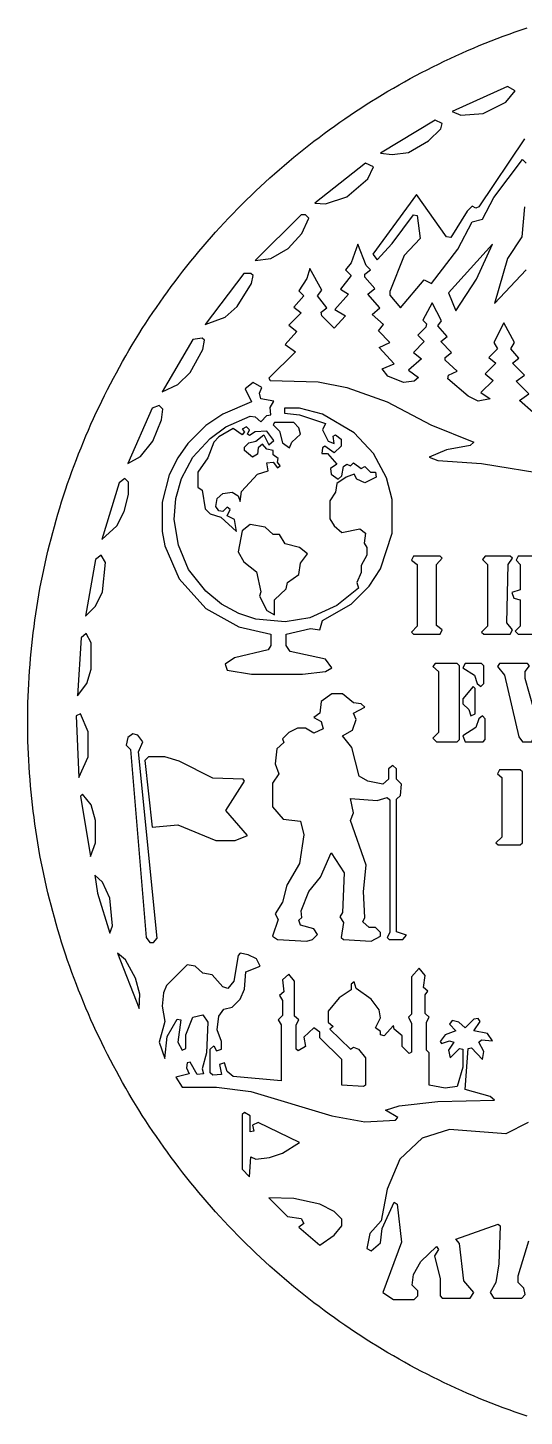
# Model space of a CAD drawing. Header units: millimetres. Extents: x 0 to 305, y 0 to 305.
# Drawn here: x 0 to 103.4, y 7.9 to 296.9 of the extents above; entities that cross this region are included whole.
import ezdxf

# ---------------------------------------------------------------- set-up
doc = ezdxf.new("R2010")
doc.units = ezdxf.units.MM

msp = doc.modelspace()

# ---------------------------------------------------------------- linework, layer by layer
at = {"layer": 'CUT_INNER'}
for points in [[(101.5751, 283.8282), (99.9332, 284.7238), (88.4398, 279.4995), (90.231, 278.7532), (94.8582, 279.0517), (99.6347, 281.44)], [(86.35, 276.962), (84.8574, 277.7083), (73.5132, 270.8421), (75.9015, 270.5436), (79.3346, 270.9914), (83.514, 273.3796), (86.0515, 275.9171)], [(72.0206, 268.0061), (70.3786, 268.7524), (59.7808, 260.3935), (62.0198, 260.2443), (66.4977, 261.7369), (70.8264, 265.4686)], [(58.5867, 257.259), (57.8404, 258.0053), (56.9448, 258.0053), (47.3918, 248.4523), (50.6756, 248.9001), (54.258, 250.9898), (57.094, 254.1244)], [(96.7986, 251.8854), (87.6934, 241.7354), (89.1861, 238.0037), (93.5148, 244.5714)], [(46.4962, 245.7655), (45.0035, 245.7655), (36.9432, 235.1677), (41.1226, 236.6603), (43.6601, 238.8993), (46.6454, 243.6758), (46.944, 245.3177)], [(36.3461, 232.3316), (34.4057, 232.0331), (27.9873, 221.1367), (31.2711, 222.6294), (33.8086, 225.1669), (36.4954, 229.9434), (36.7939, 231.8838)], [(46.944, 223.0772), (45.3021, 221.7338), (46.6454, 219.047), (40.6748, 216.5095), (37.0925, 214.1213), (33.3608, 210.3896), (31.2711, 207.4043), (29.4799, 203.8219), (27.9873, 198.1499), (27.9873, 192.03), (28.5843, 189.0447), (31.5696, 182.1785), (37.0925, 176.0586), (43.9587, 172.1777), (50.6756, 170.685), (50.6756, 168.2968), (50.0786, 167.4012), (43.0631, 165.7593), (41.1226, 164.4159), (41.5704, 163.2217), (46.6454, 162.3262), (57.2433, 162.3262), (62.0198, 162.9232), (63.3632, 163.6695), (62.0198, 165.4607), (54.7058, 167.1026), (53.8102, 168.2968), (53.8102, 170.685), (58.8852, 171.8791), (60.8257, 171.5806), (61.4227, 173.5211), (67.3933, 176.9542), (71.125, 180.6858), (73.5132, 184.2682), (75.9015, 191.7314), (75.9015, 198.7469), (74.7073, 203.2249), (72.0206, 208.2999), (67.9904, 212.6286), (61.4227, 216.5095), (56.6462, 217.7036), (53.5117, 217.7036), (53.5117, 216.6588), (56.6462, 216.3602), (62.0198, 214.569), (61.4227, 213.2257), (62.6168, 210.8374), (63.811, 210.3896), (63.6617, 211.8823), (64.1095, 212.1808), (65.3036, 211.2852), (65.3036, 209.7926), (63.811, 208.4492), (61.8705, 209.7926), (61.4227, 209.494), (61.2735, 208.2999), (62.4676, 208.2999), (64.408, 206.0609), (63.0646, 205.1653), (63.2139, 203.9712), (64.7066, 202.9263), (65.4529, 203.6727), (65.7514, 205.6131), (66.4977, 206.0609), (67.2441, 205.7624), (67.8411, 206.3595), (69.4831, 205.1653), (70.2294, 205.6131), (71.4235, 204.419), (72.4684, 204.419), (72.6176, 203.3741), (70.2294, 202.18), (68.5875, 202.9263), (67.9904, 203.9712), (66.3485, 203.3741), (64.408, 202.0308), (64.1095, 200.2396), (62.9154, 198.4484), (62.9154, 194.7167), (63.811, 193.2241), (65.4529, 191.8807), (69.1845, 192.627), (70.3786, 191.7314), (70.0801, 189.6417), (70.6772, 188.7461), (70.6772, 187.1042), (69.4831, 185.0145), (69.4831, 183.5218), (68.5875, 181.4321), (68.886, 180.238), (64.408, 176.6556), (58.7359, 174.1181), (53.6609, 173.2225), (47.541, 173.8196), (43.9587, 175.0137), (40.3763, 176.9542), (37.0925, 179.6409), (33.5101, 184.1189), (31.4204, 189.1939), (30.5248, 194.5675), (30.8233, 198.8962), (32.0174, 203.0756), (34.4057, 207.5536), (37.9881, 211.4345), (41.2719, 213.8227), (46.3469, 216.0617), (47.3918, 215.9124), (48.5859, 214.8676), (49.78, 216.211), (50.6756, 216.3602), (50.5263, 217.8529), (51.2727, 219.1963), (48.5859, 219.6441), (48.2874, 220.8382), (48.7352, 222.0323)], [(27.3902, 218.3007), (25.8976, 217.7036), (20.8225, 206.2102), (23.5093, 207.7028), (26.0468, 210.8374), (27.838, 215.3154), (28.1365, 217.5544)], [(51.4219, 214.7183), (51.1234, 214.2705), (52.4668, 212.9271), (53.0639, 210.5389), (54.5565, 209.494), (55.0043, 210.6881), (56.7955, 212.3301), (56.497, 213.6735), (55.4521, 214.7183)], [(45.6006, 213.8227), (44.705, 213.3749), (45.1528, 212.7779), (44.705, 212.1808), (42.7645, 213.5242), (39.7792, 211.733), (38.7344, 210.6881), (37.5403, 207.4043), (35.4505, 204.419), (35.4505, 201.2844), (36.3461, 200.6874), (36.9432, 196.8065), (37.9881, 195.7616), (40.227, 195.0153), (43.5109, 192.03), (43.0631, 194.5675), (41.5704, 195.3138), (42.1675, 196.6572), (41.5704, 197.105), (40.6748, 196.2094), (39.7792, 196.3587), (39.1822, 197.2543), (39.4807, 198.8962), (40.6748, 199.941), (42.6153, 200.2396), (43.8094, 199.4932), (44.2572, 198.2991), (44.5557, 200.3888), (47.8396, 203.9712), (50.0786, 204.7175), (49.78, 206.3595), (51.1234, 206.5087), (52.019, 205.3146), (52.6161, 205.7624), (52.019, 206.5087), (52.1683, 207.255), (51.1234, 208.0014), (51.1234, 208.897), (49.78, 209.1955), (48.8844, 210.2404), (47.9888, 209.494), (47.8396, 208.1506), (46.7947, 207.5536), (45.1528, 208.897), (45.1528, 209.6433), (46.0484, 210.5389), (47.541, 210.8374), (49.183, 212.1808), (50.2278, 210.0911), (51.2727, 210.9867), (49.78, 212.9271), (47.3918, 212.7779), (46.1976, 212.0315), (45.7499, 212.3301), (46.1976, 213.2257)], [(20.2255, 203.0756), (19.0313, 202.18), (15.449, 190.3881), (18.5835, 193.2241), (20.0762, 196.2094), (20.9718, 199.7918), (20.9718, 202.3293)], [(46.3469, 193.5226), (44.705, 192.1792), (43.8094, 187.8505), (45.0035, 185.7608), (47.6903, 183.6711), (48.5859, 179.4917), (48.2874, 178.5961), (49.78, 175.6108), (51.4219, 174.7152), (51.4219, 177.8498), (53.8102, 180.0887), (54.1087, 181.4321), (56.497, 183.074), (56.7955, 185.4623), (58.2881, 187.4027), (56.6462, 188.7461), (53.6609, 189.4925), (52.4668, 191.4329), (51.1234, 191.4329), (49.4815, 192.9256)], [(15.2997, 187.1042), (14.1056, 186.2086), (12.0159, 174.4167), (14.1056, 176.5064), (15.5982, 179.4917), (16.1953, 185.6116)], [(80.3794, 186.9549), (79.9316, 186.0594), (81.1258, 185.1638), (81.1258, 172.3269), (79.9316, 171.1328), (80.3794, 170.685), (85.9023, 170.685), (86.35, 171.5806), (85.1559, 172.4762), (85.1559, 185.1638), (86.35, 186.5071), (85.9023, 186.9549)], [(95.306, 186.9549), (94.7089, 186.2086), (95.7538, 185.1638), (95.7538, 172.3269), (94.5596, 171.1328), (95.0074, 170.685), (100.5303, 170.685), (100.9781, 171.5806), (99.7839, 173.0733), (100.0825, 185.1638), (100.9781, 186.5071), (100.5303, 186.9549)], [(102.1722, 186.9549), (101.7244, 186.0594), (102.62, 185.1638), (102.62, 179.9395), (100.8288, 179.3424), (101.2766, 178.1483), (102.62, 177.8498), (102.62, 172.3269), (101.5751, 171.2821), (102.1722, 170.685), (107.3965, 170.685), (107.8443, 171.5806), (106.6501, 172.4762), (106.6501, 185.1638), (107.8443, 186.5071), (107.3965, 186.9549)], [(12.1651, 170.8343), (11.1203, 169.9387), (10.3739, 157.8482), (12.3144, 160.3857), (13.21, 163.371), (13.21, 168.8938)], [(84.8574, 164.5651), (84.4096, 163.9681), (85.6037, 162.9232), (85.6037, 150.2357), (84.4096, 149.0415), (85.1559, 148.2952), (89.4846, 148.2952), (89.9324, 148.743), (89.9324, 164.1173), (89.4846, 164.5651)], [(91.1265, 164.5651), (90.6787, 163.6695), (93.067, 162.1769), (93.6641, 160.3857), (94.4104, 159.7886), (95.0074, 160.3857), (95.0074, 164.1173), (94.5596, 164.5651)], [(98.2913, 164.5651), (97.8435, 163.9681), (99.3361, 162.1769), (102.3214, 149.3401), (103.0678, 148.2952), (105.0082, 148.2952), (106.3516, 151.8776), (103.6648, 161.4306), (103.6648, 162.9232), (104.5604, 164.1173), (104.1126, 164.5651)], [(92.7685, 159.7886), (90.6787, 157.2511), (90.6787, 156.2063), (91.8729, 155.0121), (92.3207, 153.6688), (93.2163, 154.1166), (93.2163, 159.3408)], [(63.3632, 158.296), (61.1242, 156.6541), (60.8257, 154.2658), (59.6315, 153.3702), (61.1242, 152.4746), (61.572, 150.982), (59.6315, 150.0864), (57.8404, 151.1312), (56.1984, 151.1312), (54.4072, 150.2357), (53.0639, 148.8923), (53.3624, 148.1459), (51.8697, 146.8025), (51.5712, 143.668), (52.3175, 141.5783), (50.9741, 139.6378), (50.9741, 134.712), (53.2131, 132.1745), (56.7955, 131.7267), (57.5418, 128.8907), (56.6462, 122.9201), (53.9595, 118.4421), (53.0639, 114.8597), (51.5712, 112.4715), (52.1683, 111.2774), (50.9741, 107.8443), (52.019, 107.0979), (58.1389, 106.7994), (59.333, 107.0979), (60.3779, 108.1428), (59.6315, 109.3369), (56.7955, 110.0833), (56.497, 111.1281), (57.094, 111.7252), (56.9448, 113.0686), (58.5867, 117.0987), (60.9749, 120.084), (63.2139, 125.1591), (65.9007, 120.9796), (65.6022, 112.77), (65.0051, 111.8744), (65.7514, 110.6803), (65.3036, 107.5457), (65.7514, 107.0979), (71.5728, 106.7994), (73.5132, 107.8443), (73.5132, 108.5906), (72.4684, 109.6355), (71.125, 109.6355), (69.7816, 110.8296), (70.2294, 111.7252), (69.9309, 117.0987), (70.5279, 122.6215), (67.2441, 131.876), (67.8411, 133.5179), (67.2441, 136.5032), (72.7669, 136.0554), (74.8566, 136.6525), (75.4537, 136.2047), (75.4537, 108.5906), (74.8566, 107.5457), (75.3044, 107.0979), (78.1405, 107.0979), (78.8868, 107.9935), (76.7971, 108.7399), (76.7971, 136.354), (77.6927, 137.1003), (77.8419, 139.4885), (76.7971, 140.5334), (76.7971, 142.6231), (76.0507, 143.3694), (75.1551, 142.6231), (75.1551, 140.5334), (73.961, 139.4885), (70.8264, 140.0856), (69.0353, 141.1305), (67.5426, 147.1011), (65.6022, 149.4893), (67.6919, 150.6834), (68.4382, 152.9224), (67.8411, 154.2658), (70.2294, 155.4599), (69.4831, 156.2063), (67.8411, 156.3555), (65.6022, 158.296)], [(10.971, 154.1166), (10.0754, 153.6688), (10.6725, 140.8319), (12.6129, 145.1606), (12.6129, 150.3849)], [(94.7089, 153.6688), (93.9626, 153.0717), (93.3655, 151.2805), (90.6787, 149.4893), (91.1265, 148.2952), (94.8582, 148.2952), (95.306, 148.743), (95.306, 153.0717)], [(21.8674, 149.9371), (20.8225, 149.1908), (20.524, 147.5489), (21.4196, 146.6533), (24.7034, 107.5457), (25.4498, 106.5009), (26.1961, 106.5009), (26.9424, 107.3965), (23.0615, 146.2055), (23.9571, 148.2952), (22.9122, 149.6386)], [(24.4049, 144.4143), (25.8976, 130.5326), (31.2711, 130.9804), (39.1822, 127.6966), (43.2123, 127.6966), (45.7499, 128.7414), (41.2719, 133.9657), (45.1528, 140.0856), (44.8543, 140.5334), (38.5851, 140.6827), (31.5696, 144.265), (28.5843, 145.1606), (25.1512, 145.1606)], [(98.2913, 142.4738), (97.8435, 141.5783), (98.7391, 140.8319), (98.7391, 128.4429), (97.545, 127.2488), (97.9928, 126.801), (102.62, 126.801), (103.0678, 127.2488), (103.0678, 142.0261), (102.62, 142.4738)], [(11.4188, 137.3988), (10.971, 136.951), (13.0607, 124.4127), (14.1056, 127.2488), (14.1056, 131.876), (13.21, 135.1598)], [(13.9563, 120.5318), (14.5534, 116.8002), (17.0909, 108.4413), (17.688, 109.934), (17.0909, 115.7553), (15.5982, 119.0392)], [(18.7328, 104.2619), (23.2108, 92.7685), (23.36, 95.7538), (22.4644, 99.0376), (20.3747, 102.9185)], [(28.2858, 96.0523), (27.9873, 93.2163), (28.5843, 90.0817), (27.3902, 85.753), (28.5843, 82.3199), (29.0321, 86.9471), (31.1218, 90.5295), (31.8682, 90.3802), (31.2711, 85.753), (32.1667, 84.1111), (32.913, 84.4096), (32.913, 87.2456), (34.4057, 90.9773), (36.4954, 91.4251), (37.5403, 89.9324), (37.2417, 83.514), (36.3461, 80.2302), (36.6447, 79.1853), (35.3013, 79.036), (33.8086, 81.5736), (33.2116, 81.4243), (33.0623, 80.3794), (33.6594, 79.1853), (30.8233, 78.439), (32.1667, 76.3493), (39.3314, 76.3493), (46.4962, 75.4537), (63.3632, 70.3786), (70.2294, 69.1845), (76.6478, 69.4831), (77.0956, 70.0801), (74.5581, 71.5728), (77.3941, 72.4684), (85.4545, 73.364), (97.2464, 73.6625), (96.3508, 74.4088), (91.1265, 75.9015), (91.7236, 84.4096), (92.4699, 84.5589), (94.7089, 82.1706), (95.0074, 83.8125), (93.9626, 85.753), (94.5596, 86.2008), (96.7986, 86.0515), (95.7538, 87.5442), (92.9177, 88.1412), (94.2611, 90.0817), (93.8133, 90.6787), (92.9177, 90.5295), (91.1265, 88.7383), (89.7832, 89.9324), (88.4398, 90.231), (87.8427, 89.4846), (89.1861, 88.1412), (86.9471, 87.2456), (85.9023, 85.9023), (86.2008, 85.4545), (87.8427, 86.0515), (88.7383, 85.753), (87.6934, 84.1111), (87.992, 82.4691), (89.9324, 84.4096), (90.6787, 84.2603), (90.6787, 80.5287), (89.4846, 76.4985), (86.9471, 76.2), (83.6633, 76.7971), (83.6633, 83.514), (83.0662, 84.1111), (83.0662, 89.9324), (83.6633, 90.9773), (82.7677, 91.7236), (82.7677, 95.6045), (83.3647, 96.3508), (82.4691, 97.0972), (82.7677, 99.6347), (81.5736, 101.1273), (79.9316, 99.3361), (79.9316, 91.5743), (79.3346, 90.9773), (79.9316, 89.6339), (79.9316, 83.6633), (79.4838, 83.3647), (77.9912, 84.8574), (77.9912, 87.0964), (76.3493, 88.4398), (76.2, 89.1861), (74.2595, 87.0964), (73.5132, 87.2456), (73.5132, 87.992), (72.4684, 88.7383), (73.5132, 90.828), (73.2147, 92.4699), (71.5728, 94.7089), (68.4382, 96.9479), (67.9904, 98.2913), (67.3933, 97.8435), (67.3933, 96.6494), (64.8558, 95.0074), (62.6168, 92.1714), (62.6168, 89.9324), (63.6617, 89.0368), (62.9154, 88.4398), (67.2441, 84.2603), (67.8411, 84.7081), (68.886, 84.2603), (70.3786, 82.4691), (70.3786, 76.7971), (69.9309, 76.4985), (65.4529, 76.7971), (65.4529, 82.1706), (60.8257, 86.6486), (60.8257, 87.8427), (59.6315, 88.7383), (57.5418, 86.7978), (57.8404, 84.8574), (56.3477, 83.9618), (55.8999, 84.2603), (55.8999, 89.3354), (56.497, 90.3802), (55.6014, 91.1265), (55.6014, 98.4405), (54.4072, 99.9332), (53.0639, 98.7391), (53.3624, 96.2016), (52.4668, 95.4552), (53.0639, 94.4104), (53.0639, 91.2758), (52.1683, 90.3802), (52.7653, 89.3354), (52.7653, 77.6927), (42.7645, 78.5882), (41.5704, 79.6331), (40.9734, 81.4243), (39.9285, 81.1258), (40.3763, 79.036), (38.5851, 78.8868), (37.9881, 79.3346), (37.9881, 84.2603), (38.7344, 85.0067), (39.3314, 83.9618), (40.3763, 84.2603), (40.3763, 85.9023), (39.4807, 88.2905), (39.7792, 91.1265), (40.8241, 92.6192), (42.6153, 93.067), (44.2572, 94.7089), (45.1528, 96.7986), (45.4513, 100.381), (48.4366, 101.5751), (47.6903, 103.0678), (45.8991, 103.9634), (44.2572, 104.2619), (43.8094, 103.8141), (42.9138, 98.4405), (41.7197, 96.9479), (40.6748, 97.2464), (38.4358, 99.7839), (36.4954, 100.0825), (34.8535, 101.5751), (33.2116, 101.8737), (28.8829, 97.545)], [(45.1528, 71.125), (44.705, 70.6772), (44.705, 59.333), (46.1976, 57.6911), (46.4962, 61.8705), (47.541, 61.4227), (50.3771, 61.7213), (53.0639, 62.6168), (56.6462, 64.8558), (47.9888, 69.0353), (46.7947, 68.4382), (47.0932, 67.2441), (46.3469, 67.0948), (46.3469, 70.3786)], [(50.2278, 53.3624), (54.1087, 49.4815), (56.9448, 49.0337), (57.5418, 47.9888), (56.497, 47.2425), (60.8257, 43.5109), (63.811, 45.6006), (65.4529, 47.541), (65.4529, 48.8844), (63.811, 50.5263), (60.8257, 52.019), (55.4521, 53.2131)]]:
    msp.add_lwpolyline(points, close=True, dxfattribs=at)
for points in [[(103.5156, 273.8274), (93.9626, 259.6472), (93.3655, 259.3487), (92.6192, 259.7965), (91.5743, 258.7516), (88.1412, 253.2288), (87.2456, 253.3781), (80.9765, 262.1847), (71.8713, 249.7957), (72.7669, 248.6016), (75.9015, 252.0347), (80.3794, 258.0053), (81.1258, 257.856), (81.7228, 253.0795), (78.439, 249.4972), (75.4537, 242.0339), (75.4537, 241.2876), (77.6927, 238.6008), (82.6184, 244.4221), (84.1111, 243.6758), (89.6339, 250.8405), (92.6192, 256.5126), (94.7089, 257.1097), (97.0972, 261.5877), (103.0678, 269.4987), (103.8141, 268.7524)], [(103.5156, 259.6472), (102.9185, 253.3781), (99.9332, 248.9001), (97.2464, 239.4964), (103.8141, 246.5119)], [(105.3068, 216.808), (102.4707, 219.3455), (104.4112, 220.6889), (101.7244, 223.3757), (103.5156, 224.5698), (100.9781, 227.1073), (102.3214, 228.1522), (100.6795, 230.0927), (101.4259, 231.436), (99.1869, 235.4662), (97.0972, 231.436), (97.8435, 230.0927), (96.0523, 228.3015), (97.545, 227.1073), (95.306, 224.8684), (96.9479, 223.525), (94.4104, 220.9875), (96.3508, 219.6441), (93.8133, 219.1963), (91.7236, 220.2411), (87.5442, 223.8235), (87.6934, 224.5698), (89.4846, 225.4654), (86.9471, 227.7044), (86.9471, 228.3015), (88.2905, 229.3463), (86.0515, 231.5853), (87.3949, 232.6302), (85.4545, 234.8691), (86.2008, 235.914), (84.2603, 239.6456), (82.3199, 236.0633), (83.0662, 235.3169), (82.9169, 234.5706), (81.275, 232.9287), (82.6184, 231.5853), (80.3794, 229.3463), (82.0214, 228.0029), (79.3346, 225.6147), (81.4243, 224.122), (80.5287, 223.3757), (78.2897, 223.0772), (75.0059, 224.4206), (73.8118, 225.9132), (76.3493, 226.9581), (73.2147, 230.3912), (75.4537, 231.436), (73.0654, 233.8243), (74.1103, 235.1677), (71.722, 237.2574), (73.364, 238.6008), (70.8264, 241.4368), (72.3191, 242.631), (70.2294, 245.0192), (70.2294, 245.6163), (71.4235, 246.5119), (70.5279, 247.4074), (68.7367, 251.8854), (67.3933, 248.0045), (66.1992, 246.5119), (67.3933, 245.3177), (65.1544, 242.4817), (66.7963, 241.4368), (63.9602, 238.3023), (66.1992, 236.9589), (63.811, 234.4214), (61.2735, 236.9589), (61.1242, 237.7052), (62.3183, 238.6008), (60.3779, 241.1383), (61.2735, 242.3324), (58.7359, 246.8104), (58.1389, 244.7207), (56.497, 242.1832), (57.5418, 241.1383), (55.4521, 238.75), (56.9448, 237.5559), (54.4072, 235.0184), (56.0492, 233.675), (53.6609, 230.9882), (55.7506, 229.4956), (50.2278, 223.9728), (50.5263, 223.525), (60.5271, 223.2264), (66.4977, 222.0323), (74.8566, 219.047), (83.9618, 214.2705), (92.9177, 210.6881), (92.1714, 209.9418), (87.2456, 209.0462), (83.6633, 207.5536), (85.4545, 206.8072), (94.5596, 206.2102), (109.0384, 203.8219)], [(104.2619, 69.0353), (99.6347, 66.647), (87.8427, 67.5426), (82.1706, 65.7514), (77.5434, 61.4227), (74.8566, 55.1536), (73.6625, 48.5859), (71.2742, 45.8991), (70.6772, 42.7645), (71.5728, 42.3167), (73.5132, 43.9587), (73.8118, 46.944), (76.3493, 52.4668), (76.9463, 52.019), (77.8419, 44.1079), (73.961, 33.6594), (76.2, 32.1667), (80.5287, 32.1667), (81.275, 32.913), (81.275, 33.9579), (80.0809, 35.152), (80.3794, 37.391), (81.8721, 40.0778), (85.1559, 43.2123), (85.6037, 42.6153), (84.7081, 41.2719), (85.9023, 36.4954), (85.9023, 32.913), (86.35, 32.4652), (92.1714, 32.4652), (92.9177, 33.6594), (90.828, 36.0476), (89.9324, 43.8094), (89.1861, 44.705), (97.9928, 47.8396), (98.4405, 47.541), (98.142, 39.63), (97.545, 35.7491), (96.3508, 33.6594), (97.0972, 32.4652), (102.9185, 32.4652), (103.6648, 33.2116), (103.3663, 34.5549), (102.1722, 35.7491), (102.1722, 37.0925), (104.4112, 44.4065)]]:
    msp.add_lwpolyline(points, dxfattribs=at)
at = {"layer": 'CUT_OUTER'}
msp.add_lwpolyline([(104.0428, 7.8755), (102.7834, 8.303), (101.5278, 8.7414), (100.2761, 9.1908), (99.0284, 9.6512), (97.7847, 10.1223), (96.5452, 10.6044), (95.31, 11.0972), (94.079, 11.6008), (92.8526, 12.1151), (91.6306, 12.64), (90.4133, 13.1757), (89.2007, 13.7219), (87.993, 14.2787), (86.7901, 14.846), (85.5922, 15.4238), (84.3995, 16.012), (83.2118, 16.6106), (82.0295, 17.2195), (80.8525, 17.8388), (79.681, 18.4683), (78.515, 19.108), (77.3546, 19.7578), (76.2, 20.4177), (75.0512, 21.0877), (73.9082, 21.7677), (72.7712, 22.4576), (71.6403, 23.1575), (70.5155, 23.8671), (69.397, 24.5866), (68.2848, 25.3158), (67.179, 26.0547), (66.0797, 26.8032), (64.987, 27.5612), (63.9009, 28.3288), (62.8215, 29.1058), (61.749, 29.8922), (60.6834, 30.6879), (59.6248, 31.493), (58.5732, 32.3072), (57.5288, 33.1305), (56.4916, 33.963), (55.4617, 34.8044), (54.4392, 35.6548), (53.4241, 36.5141), (52.4166, 37.3823), (51.4167, 38.2591), (50.4245, 39.1447), (49.4401, 40.0389), (48.4634, 40.9417), (47.4948, 41.8529), (46.5341, 42.7726), (45.5814, 43.7006), (44.6369, 44.6369), (43.7006, 45.5814), (42.7726, 46.5341), (41.8529, 47.4948), (40.9417, 48.4634), (40.0389, 49.4401), (39.1447, 50.4245), (38.2591, 51.4167), (37.3823, 52.4166), (36.5141, 53.4241), (35.6548, 54.4392), (34.8044, 55.4617), (33.963, 56.4916), (33.1305, 57.5288), (32.3072, 58.5732), (31.493, 59.6248), (30.6879, 60.6834), (29.8922, 61.749), (29.1058, 62.8215), (28.3288, 63.9009), (27.5612, 64.987), (26.8032, 66.0797), (26.0547, 67.179), (25.3158, 68.2848), (24.5866, 69.397), (23.8671, 70.5155), (23.1575, 71.6403), (22.4576, 72.7712), (21.7677, 73.9082), (21.0877, 75.0512), (20.4177, 76.2), (19.7578, 77.3546), (19.108, 78.515), (18.4683, 79.681), (17.8388, 80.8525), (17.2195, 82.0295), (16.6106, 83.2118), (16.012, 84.3995), (15.4238, 85.5922), (14.846, 86.7901), (14.2787, 87.993), (13.7219, 89.2007), (13.1757, 90.4133), (12.64, 91.6306), (12.1151, 92.8526), (11.6008, 94.079), (11.0972, 95.31), (10.6044, 96.5452), (10.1223, 97.7847), (9.6512, 99.0284), (9.1908, 100.2761), (8.7414, 101.5278), (8.303, 102.7834), (7.8755, 104.0428), (7.459, 105.3058), (7.0535, 106.5724), (6.6592, 107.8426), (6.2759, 109.1161), (5.9037, 110.3929), (5.5427, 111.6729), (5.1929, 112.956), (4.8543, 114.2421), (4.5269, 115.5311), (4.2108, 116.8229), (3.906, 118.1175), (3.6125, 119.4146), (3.3303, 120.7143), (3.0595, 122.0163), (2.8, 123.3207), (2.552, 124.6273), (2.3153, 125.936), (2.0901, 127.2467), (1.8763, 128.5594), (1.674, 129.8738), (1.4831, 131.19), (1.3038, 132.5078), (1.136, 133.8271), (0.9796, 135.1478), (0.8349, 136.4699), (0.7016, 137.7931), (0.5799, 139.1175), (0.4698, 140.4428), (0.3712, 141.7691), (0.2843, 143.0962), (0.2089, 144.424), (0.1451, 145.7524), (0.0928, 147.0813), (0.0522, 148.4106), (0.0232, 149.7403), (0.0058, 151.0701), (0, 152.4), (0.0058, 153.7299), (0.0232, 155.0597), (0.0522, 156.3894), (0.0928, 157.7187), (0.1451, 159.0476), (0.2089, 160.376), (0.2843, 161.7038), (0.3712, 163.0309), (0.4698, 164.3572), (0.5799, 165.6825), (0.7016, 167.0069), (0.8349, 168.3301), (0.9796, 169.6522), (1.136, 170.9729), (1.3038, 172.2922), (1.4831, 173.61), (1.674, 174.9262), (1.8763, 176.2406), (2.0901, 177.5533), (2.3153, 178.864), (2.552, 180.1727), (2.8, 181.4793), (3.0595, 182.7837), (3.3303, 184.0857), (3.6125, 185.3854), (3.906, 186.6825), (4.2108, 187.9771), (4.5269, 189.2689), (4.8543, 190.5579), (5.1929, 191.844), (5.5427, 193.1271), (5.9037, 194.4071), (6.2759, 195.6839), (6.6592, 196.9574), (7.0535, 198.2276), (7.459, 199.4942), (7.8755, 200.7572), (8.303, 202.0166), (8.7414, 203.2722), (9.1908, 204.5239), (9.6512, 205.7716), (10.1223, 207.0153), (10.6044, 208.2548), (11.0972, 209.49), (11.6008, 210.721), (12.1151, 211.9474), (12.64, 213.1694), (13.1757, 214.3867), (13.7219, 215.5993), (14.2787, 216.807), (14.846, 218.0099), (15.4238, 219.2078), (16.012, 220.4005), (16.6106, 221.5882), (17.2195, 222.7705), (17.8388, 223.9475), (18.4683, 225.119), (19.108, 226.285), (19.7578, 227.4454), (20.4177, 228.6), (21.0877, 229.7488), (21.7677, 230.8918), (22.4576, 232.0288), (23.1575, 233.1597), (23.8671, 234.2845), (24.5866, 235.403), (25.3158, 236.5152), (26.0547, 237.621), (26.8032, 238.7203), (27.5612, 239.813), (28.3288, 240.8991), (29.1058, 241.9785), (29.8922, 243.051), (30.6879, 244.1166), (31.493, 245.1752), (32.3072, 246.2268), (33.1305, 247.2712), (33.963, 248.3084), (34.8044, 249.3383), (35.6548, 250.3608), (36.5141, 251.3759), (37.3823, 252.3834), (38.2591, 253.3833), (39.1447, 254.3755), (40.0389, 255.3599), (40.9417, 256.3366), (41.8529, 257.3052), (42.7726, 258.2659), (43.7006, 259.2186), (44.6369, 260.1631), (45.5814, 261.0994), (46.5341, 262.0274), (47.4948, 262.9471), (48.4634, 263.8583), (49.4401, 264.7611), (50.4245, 265.6553), (51.4167, 266.5409), (52.4166, 267.4177), (53.4241, 268.2859), (54.4392, 269.1452), (55.4617, 269.9956), (56.4916, 270.837), (57.5288, 271.6695), (58.5732, 272.4928), (59.6248, 273.307), (60.6834, 274.1121), (61.749, 274.9078), (62.8215, 275.6942), (63.9009, 276.4712), (64.987, 277.2388), (66.0797, 277.9968), (67.179, 278.7453), (68.2848, 279.4842), (69.397, 280.2134), (70.5155, 280.9329), (71.6403, 281.6425), (72.7712, 282.3424), (73.9082, 283.0323), (75.0512, 283.7123), (76.2, 284.3823), (77.3546, 285.0422), (78.515, 285.692), (79.681, 286.3317), (80.8525, 286.9612), (82.0295, 287.5805), (83.2118, 288.1894), (84.3995, 288.788), (85.5922, 289.3762), (86.7901, 289.954), (87.993, 290.5213), (89.2007, 291.0781), (90.4133, 291.6243), (91.6306, 292.16), (92.8526, 292.6849), (94.079, 293.1992), (95.31, 293.7028), (96.5452, 294.1956), (97.7847, 294.6777), (99.0284, 295.1488), (100.2761, 295.6092), (101.5278, 296.0586), (102.7834, 296.497), (104.0428, 296.9245)], dxfattribs=at)

doc.saveas('drawing.dxf')
